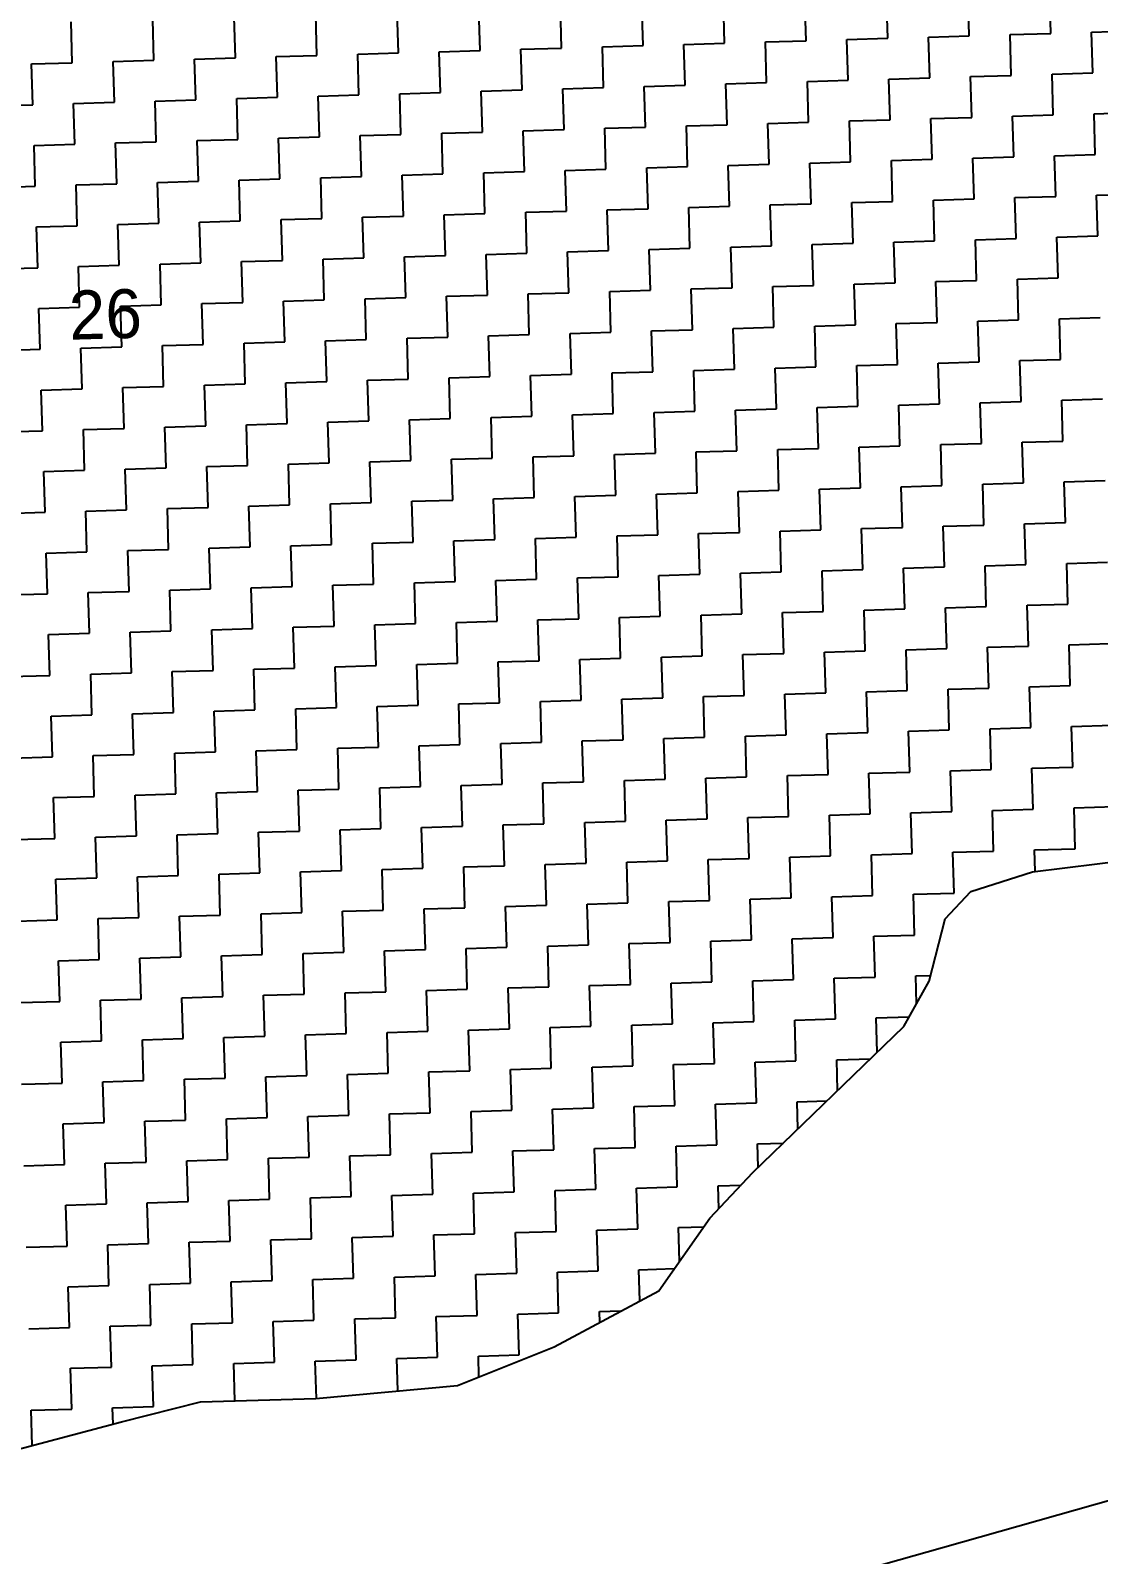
# Model space of a CAD drawing. Header units: metres. Extents: x 289662 to 290738, y 2016260 to 2018343.
# Drawn here: x 290227.4 to 290324.9, y 2016407 to 2016546.2 of the extents above; entities that cross this region are included whole.
import ezdxf
from ezdxf.enums import TextEntityAlignment as Align

# ---------------------------------------------------------------- set-up
doc = ezdxf.new("R2010")
doc.units = ezdxf.units.M
for name, color, linetype in [('POLY_HATCH', 12, 'Continuous'), ('TEXT_PARCEL', 7, 'Continuous'), ('V_BOUND_LINE', 7, 'Continuous')]:
    doc.layers.add(name, color=color, linetype=linetype)
doc.styles.add('TEXT_MAP', font='', dxfattribs={"height": 2.5})
doc.styles.get('TEXT_MAP').set_extended_font_data('Kruti Dev 050')

msp = doc.modelspace()

# ---------------------------------------------------------------- linework, layer by layer
at = {"layer": 'POLY_HATCH', "linetype": 'Continuous'}
for p, q in [((290290.81, 2016545), (290290.7, 2016548.72)), ((290298.25, 2016545.22), (290298.14, 2016548.94)), ((290305.7, 2016545.44), (290305.59, 2016549.17)), ((290313.14, 2016545.67), (290313.03, 2016549.39)), ((290320.59, 2016545.89), (290320.48, 2016549.61)), ((290246.14, 2016543.66), (290246.02, 2016547.38)), ((290253.58, 2016543.88), (290253.47, 2016547.6)), ((290261.03, 2016544.1), (290260.91, 2016547.83)), ((290268.47, 2016544.33), (290268.36, 2016548.05)), ((290275.92, 2016544.55), (290275.81, 2016548.27)), ((290283.36, 2016544.77), (290283.25, 2016548.5)), ((290231.24, 2016543.21), (290231.13, 2016546.94)), ((290238.69, 2016543.44), (290238.58, 2016547.16)), ((290316.87, 2016545.78), (290320.59, 2016545.89)), ((290316.98, 2016542.05), (290316.87, 2016545.78)), ((290324.31, 2016546), (290328.03, 2016546.11)), ((290324.42, 2016542.28), (290324.31, 2016546)), ((290272.19, 2016544.44), (290275.92, 2016544.55)), ((290272.31, 2016540.72), (290272.19, 2016544.44)), ((290279.64, 2016544.66), (290283.36, 2016544.77)), ((290279.75, 2016540.94), (290279.64, 2016544.66)), ((290287.09, 2016544.89), (290290.81, 2016545)), ((290287.2, 2016541.16), (290287.09, 2016544.89)), ((290294.53, 2016545.11), (290298.25, 2016545.22)), ((290294.64, 2016541.39), (290294.53, 2016545.11)), ((290301.98, 2016545.33), (290305.7, 2016545.44)), ((290302.09, 2016541.61), (290301.98, 2016545.33)), ((290309.42, 2016545.55), (290313.14, 2016545.67)), ((290309.53, 2016541.83), (290309.42, 2016545.55)), ((290227.52, 2016543.1), (290231.24, 2016543.21)), ((290227.63, 2016539.38), (290227.52, 2016543.1)), ((290234.97, 2016543.32), (290238.69, 2016543.44)), ((290235.08, 2016539.6), (290234.97, 2016543.32)), ((290242.41, 2016543.55), (290246.14, 2016543.66)), ((290242.52, 2016539.82), (290242.41, 2016543.55)), ((290249.86, 2016543.77), (290253.58, 2016543.88)), ((290249.97, 2016540.05), (290249.86, 2016543.77)), ((290257.3, 2016543.99), (290261.03, 2016544.1)), ((290257.42, 2016540.27), (290257.3, 2016543.99)), ((290264.75, 2016544.22), (290268.47, 2016544.33)), ((290264.86, 2016540.49), (290264.75, 2016544.22)), ((290298.36, 2016541.5), (290302.09, 2016541.61)), ((290305.81, 2016541.72), (290309.53, 2016541.83)), ((290305.92, 2016538), (290305.81, 2016541.72)), ((290313.26, 2016541.94), (290316.98, 2016542.05)), ((290313.37, 2016538.22), (290313.26, 2016541.94)), ((290320.7, 2016542.17), (290324.42, 2016542.28)), ((290320.81, 2016538.44), (290320.7, 2016542.17)), ((290253.69, 2016540.16), (290257.42, 2016540.27)), ((290261.14, 2016540.38), (290264.86, 2016540.49)), ((290261.25, 2016536.66), (290261.14, 2016540.38)), ((290268.58, 2016540.61), (290272.31, 2016540.72)), ((290268.69, 2016536.88), (290268.58, 2016540.61)), ((290276.03, 2016540.83), (290279.75, 2016540.94)), ((290276.14, 2016537.11), (290276.03, 2016540.83)), ((290283.47, 2016541.05), (290287.2, 2016541.16)), ((290283.59, 2016537.33), (290283.47, 2016541.05)), ((290290.92, 2016541.27), (290294.64, 2016541.39)), ((290291.03, 2016537.55), (290290.92, 2016541.27)), ((290298.48, 2016537.77), (290298.36, 2016541.5)), ((290223.91, 2016539.27), (290227.63, 2016539.38)), ((290231.36, 2016539.49), (290235.08, 2016539.6)), ((290231.47, 2016535.77), (290231.36, 2016539.49)), ((290238.8, 2016539.71), (290242.52, 2016539.82)), ((290238.91, 2016535.99), (290238.8, 2016539.71)), ((290246.25, 2016539.94), (290249.97, 2016540.05)), ((290246.36, 2016536.21), (290246.25, 2016539.94)), ((290253.8, 2016536.44), (290253.69, 2016540.16)), ((290287.31, 2016537.44), (290291.03, 2016537.55)), ((290287.42, 2016533.72), (290287.31, 2016537.44)), ((290294.75, 2016537.66), (290298.48, 2016537.77)), ((290294.87, 2016533.94), (290294.75, 2016537.66)), ((290302.2, 2016537.89), (290305.92, 2016538)), ((290302.31, 2016534.16), (290302.2, 2016537.89)), ((290309.64, 2016538.11), (290313.37, 2016538.22)), ((290309.76, 2016534.39), (290309.64, 2016538.11)), ((290317.09, 2016538.33), (290320.81, 2016538.44)), ((290317.2, 2016534.61), (290317.09, 2016538.33)), ((290324.54, 2016538.55), (290328.26, 2016538.67)), ((290324.65, 2016534.83), (290324.54, 2016538.55)), ((290242.64, 2016536.1), (290246.36, 2016536.21)), ((290242.75, 2016532.38), (290242.64, 2016536.1)), ((290250.08, 2016536.33), (290253.8, 2016536.44)), ((290250.19, 2016532.6), (290250.08, 2016536.33)), ((290257.53, 2016536.55), (290261.25, 2016536.66)), ((290257.64, 2016532.83), (290257.53, 2016536.55)), ((290264.97, 2016536.77), (290268.69, 2016536.88)), ((290265.08, 2016533.05), (290264.97, 2016536.77)), ((290272.42, 2016536.99), (290276.14, 2016537.11)), ((290272.53, 2016533.27), (290272.42, 2016536.99)), ((290279.86, 2016537.22), (290283.59, 2016537.33)), ((290279.97, 2016533.49), (290279.86, 2016537.22)), ((290227.75, 2016535.66), (290231.47, 2016535.77)), ((290227.86, 2016531.93), (290227.75, 2016535.66)), ((290235.19, 2016535.88), (290238.91, 2016535.99)), ((290235.3, 2016532.16), (290235.19, 2016535.88)), ((290320.92, 2016534.72), (290324.65, 2016534.83)), ((290321.04, 2016531), (290320.92, 2016534.72)), ((290268.81, 2016533.16), (290272.53, 2016533.27)), ((290276.25, 2016533.38), (290279.97, 2016533.49)), ((290276.36, 2016529.66), (290276.25, 2016533.38)), ((290283.7, 2016533.61), (290287.42, 2016533.72)), ((290283.81, 2016529.88), (290283.7, 2016533.61)), ((290291.14, 2016533.83), (290294.87, 2016533.94)), ((290291.25, 2016530.11), (290291.14, 2016533.83)), ((290298.59, 2016534.05), (290302.31, 2016534.16)), ((290298.7, 2016530.33), (290298.59, 2016534.05)), ((290306.03, 2016534.27), (290309.76, 2016534.39)), ((290306.14, 2016530.55), (290306.03, 2016534.27)), ((290313.48, 2016534.5), (290317.2, 2016534.61)), ((290313.59, 2016530.77), (290313.48, 2016534.5)), ((290224.13, 2016531.82), (290227.86, 2016531.93)), ((290231.58, 2016532.05), (290235.3, 2016532.16)), ((290231.69, 2016528.32), (290231.58, 2016532.05)), ((290239.02, 2016532.27), (290242.75, 2016532.38)), ((290239.14, 2016528.55), (290239.02, 2016532.27)), ((290246.47, 2016532.49), (290250.19, 2016532.6)), ((290246.58, 2016528.77), (290246.47, 2016532.49)), ((290253.92, 2016532.71), (290257.64, 2016532.83)), ((290254.03, 2016528.99), (290253.92, 2016532.71)), ((290261.36, 2016532.94), (290265.08, 2016533.05)), ((290261.47, 2016529.21), (290261.36, 2016532.94)), ((290268.92, 2016529.44), (290268.81, 2016533.16)), ((290302.42, 2016530.44), (290306.14, 2016530.55)), ((290309.87, 2016530.66), (290313.59, 2016530.77)), ((290309.98, 2016526.94), (290309.87, 2016530.66)), ((290317.31, 2016530.89), (290321.04, 2016531)), ((290317.42, 2016527.16), (290317.31, 2016530.89)), ((290324.76, 2016531.11), (290328.48, 2016531.22)), ((290324.87, 2016527.39), (290324.76, 2016531.11)), ((290257.75, 2016529.1), (290261.47, 2016529.21)), ((290257.86, 2016525.38), (290257.75, 2016529.1)), ((290265.2, 2016529.33), (290268.92, 2016529.44)), ((290265.31, 2016525.6), (290265.2, 2016529.33)), ((290272.64, 2016529.55), (290276.36, 2016529.66)), ((290272.75, 2016525.83), (290272.64, 2016529.55)), ((290280.09, 2016529.77), (290283.81, 2016529.88)), ((290280.2, 2016526.05), (290280.09, 2016529.77)), ((290287.53, 2016529.99), (290291.25, 2016530.11)), ((290287.64, 2016526.27), (290287.53, 2016529.99)), ((290294.98, 2016530.22), (290298.7, 2016530.33)), ((290295.09, 2016526.49), (290294.98, 2016530.22)), ((290302.53, 2016526.72), (290302.42, 2016530.44)), ((290227.97, 2016528.21), (290231.69, 2016528.32)), ((290228.08, 2016524.49), (290227.97, 2016528.21)), ((290235.41, 2016528.43), (290239.14, 2016528.55)), ((290235.53, 2016524.71), (290235.41, 2016528.43)), ((290242.86, 2016528.66), (290246.58, 2016528.77)), ((290242.97, 2016524.93), (290242.86, 2016528.66)), ((290250.3, 2016528.88), (290254.03, 2016528.99)), ((290250.42, 2016525.16), (290250.3, 2016528.88)), ((290291.37, 2016526.38), (290295.09, 2016526.49)), ((290291.48, 2016522.66), (290291.37, 2016526.38)), ((290298.81, 2016526.61), (290302.53, 2016526.72)), ((290298.92, 2016522.88), (290298.81, 2016526.61)), ((290306.26, 2016526.83), (290309.98, 2016526.94)), ((290306.37, 2016523.11), (290306.26, 2016526.83)), ((290313.7, 2016527.05), (290317.42, 2016527.16)), ((290313.81, 2016523.33), (290313.7, 2016527.05)), ((290321.15, 2016527.28), (290324.87, 2016527.39)), ((290321.26, 2016523.55), (290321.15, 2016527.28)), ((290239.25, 2016524.82), (290242.97, 2016524.93)), ((290246.69, 2016525.05), (290250.42, 2016525.16)), ((290246.8, 2016521.32), (290246.69, 2016525.05)), ((290254.14, 2016525.27), (290257.86, 2016525.38)), ((290254.25, 2016521.55), (290254.14, 2016525.27)), ((290261.58, 2016525.49), (290265.31, 2016525.6)), ((290261.7, 2016521.77), (290261.58, 2016525.49)), ((290269.03, 2016525.71), (290272.75, 2016525.83)), ((290269.14, 2016521.99), (290269.03, 2016525.71)), ((290276.47, 2016525.94), (290280.2, 2016526.05)), ((290276.59, 2016522.21), (290276.47, 2016525.94)), ((290283.92, 2016526.16), (290287.64, 2016526.27)), ((290284.03, 2016522.44), (290283.92, 2016526.16)), ((290224.36, 2016524.38), (290228.08, 2016524.49)), ((290231.8, 2016524.6), (290235.53, 2016524.71)), ((290231.91, 2016520.88), (290231.8, 2016524.6)), ((290239.36, 2016521.1), (290239.25, 2016524.82)), ((290317.54, 2016523.44), (290321.26, 2016523.55)), ((290272.86, 2016522.1), (290276.59, 2016522.21)), ((290280.31, 2016522.33), (290284.03, 2016522.44)), ((290280.42, 2016518.6), (290280.31, 2016522.33)), ((290287.75, 2016522.55), (290291.48, 2016522.66)), ((290287.87, 2016518.83), (290287.75, 2016522.55)), ((290295.2, 2016522.77), (290298.92, 2016522.88)), ((290295.31, 2016519.05), (290295.2, 2016522.77)), ((290302.64, 2016523), (290306.37, 2016523.11)), ((290302.76, 2016519.27), (290302.64, 2016523)), ((290310.09, 2016523.22), (290313.81, 2016523.33)), ((290310.2, 2016519.5), (290310.09, 2016523.22)), ((290317.65, 2016519.72), (290317.54, 2016523.44)), ((290228.19, 2016520.77), (290231.91, 2016520.88)), ((290228.3, 2016517.04), (290228.19, 2016520.77)), ((290235.64, 2016520.99), (290239.36, 2016521.1)), ((290235.75, 2016517.27), (290235.64, 2016520.99)), ((290243.08, 2016521.21), (290246.8, 2016521.32)), ((290243.19, 2016517.49), (290243.08, 2016521.21)), ((290250.53, 2016521.43), (290254.25, 2016521.55)), ((290250.64, 2016517.71), (290250.53, 2016521.43)), ((290257.97, 2016521.66), (290261.7, 2016521.77)), ((290258.08, 2016517.93), (290257.97, 2016521.66)), ((290265.42, 2016521.88), (290269.14, 2016521.99)), ((290265.53, 2016518.16), (290265.42, 2016521.88)), ((290272.97, 2016518.38), (290272.86, 2016522.1)), ((290306.48, 2016519.38), (290310.2, 2016519.5)), ((290306.59, 2016515.66), (290306.48, 2016519.38)), ((290313.92, 2016519.61), (290317.65, 2016519.72)), ((290314.04, 2016515.88), (290313.92, 2016519.61)), ((290321.37, 2016519.83), (290325.09, 2016519.94)), ((290321.48, 2016516.11), (290321.37, 2016519.83)), ((290254.36, 2016517.82), (290258.08, 2016517.93)), ((290261.81, 2016518.05), (290265.53, 2016518.16)), ((290261.92, 2016514.32), (290261.81, 2016518.05)), ((290269.25, 2016518.27), (290272.97, 2016518.38)), ((290269.36, 2016514.55), (290269.25, 2016518.27)), ((290276.7, 2016518.49), (290280.42, 2016518.6)), ((290276.81, 2016514.77), (290276.7, 2016518.49)), ((290284.14, 2016518.71), (290287.87, 2016518.83)), ((290284.25, 2016514.99), (290284.14, 2016518.71)), ((290291.59, 2016518.94), (290295.31, 2016519.05)), ((290291.7, 2016515.22), (290291.59, 2016518.94)), ((290299.03, 2016519.16), (290302.76, 2016519.27)), ((290299.15, 2016515.44), (290299.03, 2016519.16)), ((290224.58, 2016516.93), (290228.3, 2016517.04)), ((290232.03, 2016517.15), (290235.75, 2016517.27)), ((290232.14, 2016513.43), (290232.03, 2016517.15)), ((290239.47, 2016517.38), (290243.19, 2016517.49)), ((290239.58, 2016513.65), (290239.47, 2016517.38)), ((290246.92, 2016517.6), (290250.64, 2016517.71)), ((290247.03, 2016513.88), (290246.92, 2016517.6)), ((290254.47, 2016514.1), (290254.36, 2016517.82)), ((290287.98, 2016515.1), (290291.7, 2016515.22)), ((290295.42, 2016515.33), (290299.15, 2016515.44)), ((290295.53, 2016511.6), (290295.42, 2016515.33)), ((290302.87, 2016515.55), (290306.59, 2016515.66)), ((290302.98, 2016511.83), (290302.87, 2016515.55)), ((290310.31, 2016515.77), (290314.04, 2016515.88)), ((290310.42, 2016512.05), (290310.31, 2016515.77)), ((290317.76, 2016516), (290321.48, 2016516.11)), ((290317.87, 2016512.27), (290317.76, 2016516)), ((290243.3, 2016513.77), (290247.03, 2016513.88)), ((290243.42, 2016510.04), (290243.3, 2016513.77)), ((290250.75, 2016513.99), (290254.47, 2016514.1)), ((290250.86, 2016510.27), (290250.75, 2016513.99)), ((290258.2, 2016514.21), (290261.92, 2016514.32)), ((290258.31, 2016510.49), (290258.2, 2016514.21)), ((290265.64, 2016514.43), (290269.36, 2016514.55)), ((290265.75, 2016510.71), (290265.64, 2016514.43)), ((290273.09, 2016514.66), (290276.81, 2016514.77)), ((290273.2, 2016510.94), (290273.09, 2016514.66)), ((290280.53, 2016514.88), (290284.25, 2016514.99)), ((290280.64, 2016511.16), (290280.53, 2016514.88)), ((290288.09, 2016511.38), (290287.98, 2016515.1)), ((290228.41, 2016513.32), (290232.14, 2016513.43)), ((290228.53, 2016509.6), (290228.41, 2016513.32)), ((290235.86, 2016513.54), (290239.58, 2016513.65)), ((290235.97, 2016509.82), (290235.86, 2016513.54)), ((290321.59, 2016512.38), (290325.32, 2016512.5)), ((290321.7, 2016508.66), (290321.59, 2016512.38)), ((290276.92, 2016511.05), (290280.64, 2016511.16)), ((290277.03, 2016507.32), (290276.92, 2016511.05)), ((290284.37, 2016511.27), (290288.09, 2016511.38)), ((290284.48, 2016507.55), (290284.37, 2016511.27)), ((290291.81, 2016511.49), (290295.53, 2016511.6)), ((290291.92, 2016507.77), (290291.81, 2016511.49)), ((290299.26, 2016511.72), (290302.98, 2016511.83)), ((290299.37, 2016507.99), (290299.26, 2016511.72)), ((290306.7, 2016511.94), (290310.42, 2016512.05)), ((290306.81, 2016508.22), (290306.7, 2016511.94)), ((290314.15, 2016512.16), (290317.87, 2016512.27)), ((290314.26, 2016508.44), (290314.15, 2016512.16)), ((290224.8, 2016509.49), (290228.53, 2016509.6)), ((290232.25, 2016509.71), (290235.97, 2016509.82)), ((290232.36, 2016505.99), (290232.25, 2016509.71)), ((290239.69, 2016509.93), (290243.42, 2016510.04)), ((290239.81, 2016506.21), (290239.69, 2016509.93)), ((290247.14, 2016510.15), (290250.86, 2016510.27)), ((290247.25, 2016506.43), (290247.14, 2016510.15)), ((290254.58, 2016510.38), (290258.31, 2016510.49)), ((290254.7, 2016506.66), (290254.58, 2016510.38)), ((290262.03, 2016510.6), (290265.75, 2016510.71)), ((290262.14, 2016506.88), (290262.03, 2016510.6)), ((290269.48, 2016510.82), (290273.2, 2016510.94)), ((290269.59, 2016507.1), (290269.48, 2016510.82)), ((290303.09, 2016508.1), (290306.81, 2016508.22)), ((290310.54, 2016508.33), (290314.26, 2016508.44)), ((290310.65, 2016504.6), (290310.54, 2016508.33)), ((290317.98, 2016508.55), (290321.7, 2016508.66)), ((290318.09, 2016504.83), (290317.98, 2016508.55)), ((290258.42, 2016506.77), (290262.14, 2016506.88)), ((290265.86, 2016506.99), (290269.59, 2016507.1)), ((290265.98, 2016503.27), (290265.86, 2016506.99)), ((290273.31, 2016507.21), (290277.03, 2016507.32)), ((290273.42, 2016503.49), (290273.31, 2016507.21)), ((290280.75, 2016507.44), (290284.48, 2016507.55)), ((290280.87, 2016503.71), (290280.75, 2016507.44)), ((290288.2, 2016507.66), (290291.92, 2016507.77)), ((290288.31, 2016503.94), (290288.2, 2016507.66)), ((290295.65, 2016507.88), (290299.37, 2016507.99)), ((290295.76, 2016504.16), (290295.65, 2016507.88)), ((290303.2, 2016504.38), (290303.09, 2016508.1)), ((290228.64, 2016505.87), (290232.36, 2016505.99)), ((290228.75, 2016502.15), (290228.64, 2016505.87)), ((290236.08, 2016506.1), (290239.81, 2016506.21)), ((290236.19, 2016502.38), (290236.08, 2016506.1)), ((290243.53, 2016506.32), (290247.25, 2016506.43)), ((290243.64, 2016502.6), (290243.53, 2016506.32)), ((290250.97, 2016506.54), (290254.7, 2016506.66)), ((290251.08, 2016502.82), (290250.97, 2016506.54)), ((290258.53, 2016503.04), (290258.42, 2016506.77)), ((290292.03, 2016504.05), (290295.76, 2016504.16)), ((290292.15, 2016500.32), (290292.03, 2016504.05)), ((290299.48, 2016504.27), (290303.2, 2016504.38)), ((290299.59, 2016500.55), (290299.48, 2016504.27)), ((290306.92, 2016504.49), (290310.65, 2016504.6)), ((290307.04, 2016500.77), (290306.92, 2016504.49)), ((290314.37, 2016504.72), (290318.09, 2016504.83)), ((290314.48, 2016500.99), (290314.37, 2016504.72)), ((290321.82, 2016504.94), (290325.54, 2016505.05)), ((290321.93, 2016501.22), (290321.82, 2016504.94)), ((290247.36, 2016502.71), (290251.08, 2016502.82)), ((290247.47, 2016498.99), (290247.36, 2016502.71)), ((290254.81, 2016502.93), (290258.53, 2016503.04)), ((290254.92, 2016499.21), (290254.81, 2016502.93)), ((290262.25, 2016503.16), (290265.98, 2016503.27)), ((290262.36, 2016499.43), (290262.25, 2016503.16)), ((290269.7, 2016503.38), (290273.42, 2016503.49)), ((290269.81, 2016499.66), (290269.7, 2016503.38)), ((290277.14, 2016503.6), (290280.87, 2016503.71)), ((290277.25, 2016499.88), (290277.14, 2016503.6)), ((290284.59, 2016503.82), (290288.31, 2016503.94)), ((290284.7, 2016500.1), (290284.59, 2016503.82)), ((290225.03, 2016502.04), (290228.75, 2016502.15)), ((290232.47, 2016502.26), (290236.19, 2016502.38)), ((290232.58, 2016498.54), (290232.47, 2016502.26)), ((290239.92, 2016502.49), (290243.64, 2016502.6)), ((290240.03, 2016498.76), (290239.92, 2016502.49)), ((290273.53, 2016499.77), (290277.25, 2016499.88)), ((290280.98, 2016499.99), (290284.7, 2016500.1)), ((290281.09, 2016496.27), (290280.98, 2016499.99)), ((290288.42, 2016500.21), (290292.15, 2016500.32)), ((290288.53, 2016496.49), (290288.42, 2016500.21)), ((290295.87, 2016500.44), (290299.59, 2016500.55)), ((290295.98, 2016496.71), (290295.87, 2016500.44)), ((290303.31, 2016500.66), (290307.04, 2016500.77)), ((290303.43, 2016496.94), (290303.31, 2016500.66)), ((290310.76, 2016500.88), (290314.48, 2016500.99)), ((290310.87, 2016497.16), (290310.76, 2016500.88)), ((290318.2, 2016501.1), (290321.93, 2016501.22)), ((290318.32, 2016497.38), (290318.2, 2016501.1)), ((290228.86, 2016498.43), (290232.58, 2016498.54)), ((290236.31, 2016498.65), (290240.03, 2016498.76)), ((290236.42, 2016494.93), (290236.31, 2016498.65)), ((290243.75, 2016498.88), (290247.47, 2016498.99)), ((290243.86, 2016495.15), (290243.75, 2016498.88)), ((290251.2, 2016499.1), (290254.92, 2016499.21)), ((290251.31, 2016495.38), (290251.2, 2016499.1)), ((290258.64, 2016499.32), (290262.36, 2016499.43)), ((290258.75, 2016495.6), (290258.64, 2016499.32)), ((290266.09, 2016499.54), (290269.81, 2016499.66)), ((290266.2, 2016495.82), (290266.09, 2016499.54)), ((290273.64, 2016496.04), (290273.53, 2016499.77)), ((290228.97, 2016494.71), (290228.86, 2016498.43)), ((290307.15, 2016497.05), (290310.87, 2016497.16)), ((290314.59, 2016497.27), (290318.32, 2016497.38)), ((290314.7, 2016493.55), (290314.59, 2016497.27)), ((290322.04, 2016497.49), (290325.76, 2016497.61)), ((290322.15, 2016493.77), (290322.04, 2016497.49)), ((290262.48, 2016495.71), (290266.2, 2016495.82)), ((290262.59, 2016491.99), (290262.48, 2016495.71)), ((290269.92, 2016495.93), (290273.64, 2016496.04)), ((290270.03, 2016492.21), (290269.92, 2016495.93)), ((290277.37, 2016496.16), (290281.09, 2016496.27)), ((290277.48, 2016492.43), (290277.37, 2016496.16)), ((290284.81, 2016496.38), (290288.53, 2016496.49)), ((290284.92, 2016492.66), (290284.81, 2016496.38)), ((290292.26, 2016496.6), (290295.98, 2016496.71)), ((290292.37, 2016492.88), (290292.26, 2016496.6)), ((290299.7, 2016496.82), (290303.43, 2016496.94)), ((290299.81, 2016493.1), (290299.7, 2016496.82)), ((290307.26, 2016493.33), (290307.15, 2016497.05)), ((290225.25, 2016494.6), (290228.97, 2016494.71)), ((290232.69, 2016494.82), (290236.42, 2016494.93)), ((290232.81, 2016491.1), (290232.69, 2016494.82)), ((290240.14, 2016495.04), (290243.86, 2016495.15)), ((290240.25, 2016491.32), (290240.14, 2016495.04)), ((290247.58, 2016495.26), (290251.31, 2016495.38)), ((290247.7, 2016491.54), (290247.58, 2016495.26)), ((290255.03, 2016495.49), (290258.75, 2016495.6)), ((290255.14, 2016491.76), (290255.03, 2016495.49)), ((290288.65, 2016492.77), (290292.37, 2016492.88)), ((290296.09, 2016492.99), (290299.81, 2016493.1)), ((290296.2, 2016489.27), (290296.09, 2016492.99)), ((290303.54, 2016493.21), (290307.26, 2016493.33)), ((290303.65, 2016489.49), (290303.54, 2016493.21)), ((290310.98, 2016493.44), (290314.7, 2016493.55)), ((290311.09, 2016489.71), (290310.98, 2016493.44)), ((290318.43, 2016493.66), (290322.15, 2016493.77)), ((290318.54, 2016489.94), (290318.43, 2016493.66)), ((290243.97, 2016491.43), (290247.7, 2016491.54)), ((290251.42, 2016491.65), (290255.14, 2016491.76)), ((290251.53, 2016487.93), (290251.42, 2016491.65)), ((290258.86, 2016491.88), (290262.59, 2016491.99)), ((290258.98, 2016488.15), (290258.86, 2016491.88)), ((290266.31, 2016492.1), (290270.03, 2016492.21)), ((290266.42, 2016488.38), (290266.31, 2016492.1)), ((290273.76, 2016492.32), (290277.48, 2016492.43)), ((290273.87, 2016488.6), (290273.76, 2016492.32)), ((290281.2, 2016492.54), (290284.92, 2016492.66)), ((290281.31, 2016488.82), (290281.2, 2016492.54)), ((290288.76, 2016489.04), (290288.65, 2016492.77)), ((290229.08, 2016490.98), (290232.81, 2016491.1)), ((290229.19, 2016487.26), (290229.08, 2016490.98)), ((290236.53, 2016491.21), (290240.25, 2016491.32)), ((290236.64, 2016487.48), (290236.53, 2016491.21)), ((290244.09, 2016487.71), (290243.97, 2016491.43)), ((290322.26, 2016490.05), (290325.98, 2016490.16)), ((290277.59, 2016488.71), (290281.31, 2016488.82)), ((290277.7, 2016484.99), (290277.59, 2016488.71)), ((290285.03, 2016488.93), (290288.76, 2016489.04)), ((290285.15, 2016485.21), (290285.03, 2016488.93)), ((290292.48, 2016489.16), (290296.2, 2016489.27)), ((290292.59, 2016485.43), (290292.48, 2016489.16)), ((290299.93, 2016489.38), (290303.65, 2016489.49)), ((290300.04, 2016485.66), (290299.93, 2016489.38)), ((290307.37, 2016489.6), (290311.09, 2016489.71)), ((290307.48, 2016485.88), (290307.37, 2016489.6)), ((290314.82, 2016489.83), (290318.54, 2016489.94)), ((290314.93, 2016486.1), (290314.82, 2016489.83)), ((290322.37, 2016486.33), (290322.26, 2016490.05)), ((290232.92, 2016487.37), (290236.64, 2016487.48)), ((290233.03, 2016483.65), (290232.92, 2016487.37)), ((290240.36, 2016487.6), (290244.09, 2016487.71)), ((290240.47, 2016483.87), (290240.36, 2016487.6)), ((290247.81, 2016487.82), (290251.53, 2016487.93)), ((290247.92, 2016484.1), (290247.81, 2016487.82)), ((290255.25, 2016488.04), (290258.98, 2016488.15)), ((290255.36, 2016484.32), (290255.25, 2016488.04)), ((290262.7, 2016488.26), (290266.42, 2016488.38)), ((290262.81, 2016484.54), (290262.7, 2016488.26)), ((290270.14, 2016488.49), (290273.87, 2016488.6)), ((290270.26, 2016484.76), (290270.14, 2016488.49)), ((290225.47, 2016487.15), (290229.19, 2016487.26)), ((290311.21, 2016485.99), (290314.93, 2016486.1)), ((290311.32, 2016482.27), (290311.21, 2016485.99)), ((290318.65, 2016486.21), (290322.37, 2016486.33)), ((290318.76, 2016482.49), (290318.65, 2016486.21)), ((290259.09, 2016484.43), (290262.81, 2016484.54)), ((290266.53, 2016484.65), (290270.26, 2016484.76)), ((290266.64, 2016480.93), (290266.53, 2016484.65)), ((290273.98, 2016484.88), (290277.7, 2016484.99)), ((290274.09, 2016481.15), (290273.98, 2016484.88)), ((290281.42, 2016485.1), (290285.15, 2016485.21)), ((290281.54, 2016481.38), (290281.42, 2016485.1)), ((290288.87, 2016485.32), (290292.59, 2016485.43)), ((290288.98, 2016481.6), (290288.87, 2016485.32)), ((290296.31, 2016485.55), (290300.04, 2016485.66)), ((290296.43, 2016481.82), (290296.31, 2016485.55)), ((290303.76, 2016485.77), (290307.48, 2016485.88)), ((290303.87, 2016482.05), (290303.76, 2016485.77)), ((290229.31, 2016483.54), (290233.03, 2016483.65)), ((290229.42, 2016479.82), (290229.31, 2016483.54)), ((290236.75, 2016483.76), (290240.47, 2016483.87)), ((290236.86, 2016480.04), (290236.75, 2016483.76)), ((290244.2, 2016483.98), (290247.92, 2016484.1)), ((290244.31, 2016480.26), (290244.2, 2016483.98)), ((290251.64, 2016484.21), (290255.36, 2016484.32)), ((290251.75, 2016480.48), (290251.64, 2016484.21)), ((290259.2, 2016480.71), (290259.09, 2016484.43)), ((290292.7, 2016481.71), (290296.43, 2016481.82)), ((290300.15, 2016481.93), (290303.87, 2016482.05)), ((290300.26, 2016478.21), (290300.15, 2016481.93)), ((290307.59, 2016482.16), (290311.32, 2016482.27)), ((290307.71, 2016478.43), (290307.59, 2016482.16)), ((290315.04, 2016482.38), (290318.76, 2016482.49)), ((290315.15, 2016478.66), (290315.04, 2016482.38)), ((290322.48, 2016482.6), (290326.21, 2016482.71)), ((290322.6, 2016478.88), (290322.48, 2016482.6)), ((290248.03, 2016480.37), (290251.75, 2016480.48)), ((290248.14, 2016476.65), (290248.03, 2016480.37)), ((290255.48, 2016480.6), (290259.2, 2016480.71)), ((290255.59, 2016476.87), (290255.48, 2016480.6)), ((290262.92, 2016480.82), (290266.64, 2016480.93)), ((290263.03, 2016477.1), (290262.92, 2016480.82)), ((290270.37, 2016481.04), (290274.09, 2016481.15)), ((290270.48, 2016477.32), (290270.37, 2016481.04)), ((290277.81, 2016481.27), (290281.54, 2016481.38)), ((290277.92, 2016477.54), (290277.81, 2016481.27)), ((290285.26, 2016481.49), (290288.98, 2016481.6)), ((290285.37, 2016477.77), (290285.26, 2016481.49)), ((290292.81, 2016477.99), (290292.7, 2016481.71)), ((290225.69, 2016479.7), (290229.42, 2016479.82)), ((290233.14, 2016479.93), (290236.86, 2016480.04)), ((290233.25, 2016476.2), (290233.14, 2016479.93)), ((290240.59, 2016480.15), (290244.31, 2016480.26)), ((290240.7, 2016476.43), (290240.59, 2016480.15)), ((290281.65, 2016477.65), (290285.37, 2016477.77)), ((290281.76, 2016473.93), (290281.65, 2016477.65)), ((290289.09, 2016477.88), (290292.81, 2016477.99)), ((290289.2, 2016474.15), (290289.09, 2016477.88)), ((290296.54, 2016478.1), (290300.26, 2016478.21)), ((290296.65, 2016474.38), (290296.54, 2016478.1)), ((290303.98, 2016478.32), (290307.71, 2016478.43)), ((290304.09, 2016474.6), (290303.98, 2016478.32)), ((290311.43, 2016478.55), (290315.15, 2016478.66)), ((290311.54, 2016474.82), (290311.43, 2016478.55)), ((290318.87, 2016478.77), (290322.6, 2016478.88)), ((290318.98, 2016475.05), (290318.87, 2016478.77)), ((290229.53, 2016476.09), (290233.25, 2016476.2)), ((290236.97, 2016476.32), (290240.7, 2016476.43)), ((290237.09, 2016472.59), (290236.97, 2016476.32)), ((290244.42, 2016476.54), (290248.14, 2016476.65)), ((290244.53, 2016472.82), (290244.42, 2016476.54)), ((290251.86, 2016476.76), (290255.59, 2016476.87)), ((290251.98, 2016473.04), (290251.86, 2016476.76)), ((290259.31, 2016476.99), (290263.03, 2016477.1)), ((290259.42, 2016473.26), (290259.31, 2016476.99)), ((290266.76, 2016477.21), (290270.48, 2016477.32)), ((290266.87, 2016473.49), (290266.76, 2016477.21)), ((290274.2, 2016477.43), (290277.92, 2016477.54)), ((290274.31, 2016473.71), (290274.2, 2016477.43)), ((290229.64, 2016472.37), (290229.53, 2016476.09)), ((290307.82, 2016474.71), (290311.54, 2016474.82)), ((290315.26, 2016474.93), (290318.98, 2016475.05)), ((290315.37, 2016471.21), (290315.26, 2016474.93)), ((290322.71, 2016475.16), (290326.43, 2016475.27)), ((290322.82, 2016471.43), (290322.71, 2016475.16)), ((290263.14, 2016473.37), (290266.87, 2016473.49)), ((290270.59, 2016473.6), (290274.31, 2016473.71)), ((290270.7, 2016469.87), (290270.59, 2016473.6)), ((290278.04, 2016473.82), (290281.76, 2016473.93)), ((290278.15, 2016470.1), (290278.04, 2016473.82)), ((290285.48, 2016474.04), (290289.2, 2016474.15)), ((290285.59, 2016470.32), (290285.48, 2016474.04)), ((290292.93, 2016474.27), (290296.65, 2016474.38)), ((290293.04, 2016470.54), (290292.93, 2016474.27)), ((290300.37, 2016474.49), (290304.09, 2016474.6)), ((290300.48, 2016470.77), (290300.37, 2016474.49)), ((290307.93, 2016470.99), (290307.82, 2016474.71)), ((290225.92, 2016472.26), (290229.64, 2016472.37)), ((290233.36, 2016472.48), (290237.09, 2016472.59)), ((290233.47, 2016468.76), (290233.36, 2016472.48)), ((290240.81, 2016472.7), (290244.53, 2016472.82)), ((290240.92, 2016468.98), (290240.81, 2016472.7)), ((290248.25, 2016472.93), (290251.98, 2016473.04)), ((290248.37, 2016469.21), (290248.25, 2016472.93)), ((290255.7, 2016473.15), (290259.42, 2016473.26)), ((290255.81, 2016469.43), (290255.7, 2016473.15)), ((290263.26, 2016469.65), (290263.14, 2016473.37)), ((290296.76, 2016470.65), (290300.48, 2016470.77)), ((290296.87, 2016466.93), (290296.76, 2016470.65)), ((290304.21, 2016470.88), (290307.93, 2016470.99)), ((290304.32, 2016467.15), (290304.21, 2016470.88)), ((290311.65, 2016471.1), (290315.37, 2016471.21)), ((290311.76, 2016467.38), (290311.65, 2016471.1)), ((290319.1, 2016471.32), (290322.82, 2016471.43)), ((290319.16, 2016469.35), (290319.1, 2016471.32)), ((290252.09, 2016469.32), (290255.81, 2016469.43)), ((290252.2, 2016465.59), (290252.09, 2016469.32)), ((290259.53, 2016469.54), (290263.26, 2016469.65)), ((290259.64, 2016465.82), (290259.53, 2016469.54)), ((290266.98, 2016469.76), (290270.7, 2016469.87)), ((290267.09, 2016466.04), (290266.98, 2016469.76)), ((290274.42, 2016469.99), (290278.15, 2016470.1)), ((290274.54, 2016466.26), (290274.42, 2016469.99)), ((290281.87, 2016470.21), (290285.59, 2016470.32)), ((290281.98, 2016466.49), (290281.87, 2016470.21)), ((290289.31, 2016470.43), (290293.04, 2016470.54)), ((290289.43, 2016466.71), (290289.31, 2016470.43)), ((290229.75, 2016468.65), (290233.47, 2016468.76)), ((290229.86, 2016464.93), (290229.75, 2016468.65)), ((290237.2, 2016468.87), (290240.92, 2016468.98)), ((290237.31, 2016465.15), (290237.2, 2016468.87)), ((290244.64, 2016469.09), (290248.37, 2016469.21)), ((290244.75, 2016465.37), (290244.64, 2016469.09)), ((290278.26, 2016466.37), (290281.98, 2016466.49)), ((290285.7, 2016466.6), (290289.43, 2016466.71)), ((290285.82, 2016462.87), (290285.7, 2016466.6)), ((290293.15, 2016466.82), (290296.87, 2016466.93)), ((290293.26, 2016463.1), (290293.15, 2016466.82)), ((290300.59, 2016467.04), (290304.32, 2016467.15)), ((290300.71, 2016463.32), (290300.59, 2016467.04)), ((290308.04, 2016467.27), (290311.76, 2016467.38)), ((290308.15, 2016463.54), (290308.04, 2016467.27)), ((290233.59, 2016465.04), (290237.31, 2016465.15)), ((290241.03, 2016465.26), (290244.75, 2016465.37)), ((290241.14, 2016461.54), (290241.03, 2016465.26)), ((290248.48, 2016465.48), (290252.2, 2016465.59)), ((290248.59, 2016461.76), (290248.48, 2016465.48)), ((290255.92, 2016465.71), (290259.64, 2016465.82)), ((290256.03, 2016461.98), (290255.92, 2016465.71)), ((290263.37, 2016465.93), (290267.09, 2016466.04)), ((290263.48, 2016462.21), (290263.37, 2016465.93)), ((290270.81, 2016466.15), (290274.54, 2016466.26)), ((290270.92, 2016462.43), (290270.81, 2016466.15)), ((290278.37, 2016462.65), (290278.26, 2016466.37)), ((290226.14, 2016464.81), (290229.86, 2016464.93)), ((290233.7, 2016461.31), (290233.59, 2016465.04)), ((290267.2, 2016462.32), (290270.92, 2016462.43)), ((290267.31, 2016458.59), (290267.2, 2016462.32)), ((290274.65, 2016462.54), (290278.37, 2016462.65)), ((290274.76, 2016458.82), (290274.65, 2016462.54)), ((290282.09, 2016462.76), (290285.82, 2016462.87)), ((290282.2, 2016459.04), (290282.09, 2016462.76)), ((290289.54, 2016462.99), (290293.26, 2016463.1)), ((290289.65, 2016459.26), (290289.54, 2016462.99)), ((290296.98, 2016463.21), (290300.71, 2016463.32)), ((290297.09, 2016459.49), (290296.98, 2016463.21)), ((290304.43, 2016463.43), (290308.15, 2016463.54)), ((290304.54, 2016459.71), (290304.43, 2016463.43)), ((290229.97, 2016461.2), (290233.7, 2016461.31)), ((290230.09, 2016457.48), (290229.97, 2016461.2)), ((290237.42, 2016461.43), (290241.14, 2016461.54)), ((290237.53, 2016457.7), (290237.42, 2016461.43)), ((290244.87, 2016461.65), (290248.59, 2016461.76)), ((290244.98, 2016457.93), (290244.87, 2016461.65)), ((290252.31, 2016461.87), (290256.03, 2016461.98)), ((290252.42, 2016458.15), (290252.31, 2016461.87)), ((290259.76, 2016462.09), (290263.48, 2016462.21)), ((290259.87, 2016458.37), (290259.76, 2016462.09)), ((290293.37, 2016459.37), (290297.09, 2016459.49)), ((290300.82, 2016459.6), (290304.54, 2016459.71)), ((290300.93, 2016455.88), (290300.82, 2016459.6)), ((290308.26, 2016459.82), (290309.62, 2016459.86)), ((290308.34, 2016457.27), (290308.26, 2016459.82)), ((290248.7, 2016458.04), (290252.42, 2016458.15)), ((290256.15, 2016458.26), (290259.87, 2016458.37)), ((290256.26, 2016454.54), (290256.15, 2016458.26)), ((290263.59, 2016458.48), (290267.31, 2016458.59)), ((290263.7, 2016454.76), (290263.59, 2016458.48)), ((290271.04, 2016458.71), (290274.76, 2016458.82)), ((290271.15, 2016454.98), (290271.04, 2016458.71)), ((290278.48, 2016458.93), (290282.2, 2016459.04)), ((290278.59, 2016455.21), (290278.48, 2016458.93)), ((290285.93, 2016459.15), (290289.65, 2016459.26)), ((290286.04, 2016455.43), (290285.93, 2016459.15)), ((290293.48, 2016455.65), (290293.37, 2016459.37)), ((290226.36, 2016457.37), (290230.09, 2016457.48)), ((290233.81, 2016457.59), (290237.53, 2016457.7)), ((290233.92, 2016453.87), (290233.81, 2016457.59)), ((290241.25, 2016457.81), (290244.98, 2016457.93)), ((290241.37, 2016454.09), (290241.25, 2016457.81)), ((290248.81, 2016454.31), (290248.7, 2016458.04)), ((290282.32, 2016455.32), (290286.04, 2016455.43)), ((290282.43, 2016451.6), (290282.32, 2016455.32)), ((290289.76, 2016455.54), (290293.48, 2016455.65)), ((290289.87, 2016451.82), (290289.76, 2016455.54)), ((290297.21, 2016455.76), (290300.93, 2016455.88)), ((290297.32, 2016452.04), (290297.21, 2016455.76)), ((290304.65, 2016455.99), (290307.67, 2016456.08)), ((290304.75, 2016452.85), (290304.65, 2016455.99)), ((290237.64, 2016453.98), (290241.37, 2016454.09)), ((290237.75, 2016450.26), (290237.64, 2016453.98)), ((290245.09, 2016454.2), (290248.81, 2016454.31)), ((290245.2, 2016450.48), (290245.09, 2016454.2)), ((290252.53, 2016454.43), (290256.26, 2016454.54)), ((290252.65, 2016450.7), (290252.53, 2016454.43)), ((290259.98, 2016454.65), (290263.7, 2016454.76)), ((290260.09, 2016450.93), (290259.98, 2016454.65)), ((290267.42, 2016454.87), (290271.15, 2016454.98)), ((290267.54, 2016451.15), (290267.42, 2016454.87)), ((290274.87, 2016455.09), (290278.59, 2016455.21)), ((290274.98, 2016451.37), (290274.87, 2016455.09)), ((290230.2, 2016453.76), (290233.92, 2016453.87)), ((290230.31, 2016450.03), (290230.2, 2016453.76)), ((290263.81, 2016451.04), (290267.54, 2016451.15)), ((290271.26, 2016451.26), (290274.98, 2016451.37)), ((290271.37, 2016447.54), (290271.26, 2016451.26)), ((290278.7, 2016451.48), (290282.43, 2016451.6)), ((290278.82, 2016447.76), (290278.7, 2016451.48)), ((290286.15, 2016451.71), (290289.87, 2016451.82)), ((290286.26, 2016447.98), (290286.15, 2016451.71)), ((290293.59, 2016451.93), (290297.32, 2016452.04)), ((290293.71, 2016448.21), (290293.59, 2016451.93)), ((290301.04, 2016452.15), (290304.13, 2016452.24)), ((290301.12, 2016449.34), (290301.04, 2016452.15)), ((290226.59, 2016449.92), (290230.31, 2016450.03)), ((290234.03, 2016450.15), (290237.75, 2016450.26)), ((290234.14, 2016446.42), (290234.03, 2016450.15)), ((290241.48, 2016450.37), (290245.2, 2016450.48)), ((290241.59, 2016446.65), (290241.48, 2016450.37)), ((290248.92, 2016450.59), (290252.65, 2016450.7)), ((290249.03, 2016446.87), (290248.92, 2016450.59)), ((290256.37, 2016450.81), (290260.09, 2016450.93)), ((290256.48, 2016447.09), (290256.37, 2016450.81)), ((290263.92, 2016447.32), (290263.81, 2016451.04)), ((290297.43, 2016448.32), (290300.15, 2016448.4)), ((290252.76, 2016446.98), (290256.48, 2016447.09)), ((290252.87, 2016443.26), (290252.76, 2016446.98)), ((290260.2, 2016447.2), (290263.92, 2016447.32)), ((290260.31, 2016443.48), (290260.2, 2016447.2)), ((290267.65, 2016447.43), (290271.37, 2016447.54)), ((290267.76, 2016443.7), (290267.65, 2016447.43)), ((290275.09, 2016447.65), (290278.82, 2016447.76)), ((290275.2, 2016443.93), (290275.09, 2016447.65)), ((290282.54, 2016447.87), (290286.26, 2016447.98)), ((290282.65, 2016444.15), (290282.54, 2016447.87)), ((290289.98, 2016448.1), (290293.71, 2016448.21)), ((290290.1, 2016444.37), (290289.98, 2016448.1)), ((290297.5, 2016445.84), (290297.43, 2016448.32)), ((290230.42, 2016446.31), (290234.14, 2016446.42)), ((290230.53, 2016442.59), (290230.42, 2016446.31)), ((290237.87, 2016446.53), (290241.59, 2016446.65)), ((290237.98, 2016442.81), (290237.87, 2016446.53)), ((290245.31, 2016446.76), (290249.03, 2016446.87)), ((290245.42, 2016443.03), (290245.31, 2016446.76)), ((290286.37, 2016444.26), (290290.1, 2016444.37)), ((290286.48, 2016440.54), (290286.37, 2016444.26)), ((290293.82, 2016444.48), (290296.18, 2016444.55)), ((290293.88, 2016442.33), (290293.82, 2016444.48)), ((290234.25, 2016442.7), (290237.98, 2016442.81)), ((290241.7, 2016442.92), (290245.42, 2016443.03)), ((290241.81, 2016439.2), (290241.7, 2016442.92)), ((290249.15, 2016443.15), (290252.87, 2016443.26)), ((290249.26, 2016439.42), (290249.15, 2016443.15)), ((290256.59, 2016443.37), (290260.31, 2016443.48)), ((290256.7, 2016439.65), (290256.59, 2016443.37)), ((290264.04, 2016443.59), (290267.76, 2016443.7)), ((290264.15, 2016439.87), (290264.04, 2016443.59)), ((290271.48, 2016443.82), (290275.2, 2016443.93)), ((290271.59, 2016440.09), (290271.48, 2016443.82)), ((290278.93, 2016444.04), (290282.65, 2016444.15)), ((290279.04, 2016440.32), (290278.93, 2016444.04)), ((290226.81, 2016442.48), (290230.53, 2016442.59)), ((290234.37, 2016438.98), (290234.25, 2016442.7)), ((290267.87, 2016439.98), (290271.59, 2016440.09)), ((290275.32, 2016440.2), (290279.04, 2016440.32)), ((290275.43, 2016436.48), (290275.32, 2016440.2)), ((290282.76, 2016440.43), (290286.48, 2016440.54)), ((290282.87, 2016436.7), (290282.76, 2016440.43)), ((290290.21, 2016440.65), (290292.32, 2016440.71)), ((290290.27, 2016438.54), (290290.21, 2016440.65)), ((290230.64, 2016438.87), (290234.37, 2016438.98)), ((290230.76, 2016435.14), (290230.64, 2016438.87)), ((290238.09, 2016439.09), (290241.81, 2016439.2)), ((290238.2, 2016435.37), (290238.09, 2016439.09)), ((290245.53, 2016439.31), (290249.26, 2016439.42)), ((290245.65, 2016435.59), (290245.53, 2016439.31)), ((290252.98, 2016439.54), (290256.7, 2016439.65)), ((290253.09, 2016435.81), (290252.98, 2016439.54)), ((290260.43, 2016439.76), (290264.15, 2016439.87)), ((290260.54, 2016436.04), (290260.43, 2016439.76)), ((290267.98, 2016436.26), (290267.87, 2016439.98)), ((290249.37, 2016435.7), (290253.09, 2016435.81)), ((290256.81, 2016435.92), (290260.54, 2016436.04)), ((290256.93, 2016432.2), (290256.81, 2016435.92)), ((290264.26, 2016436.15), (290267.98, 2016436.26)), ((290264.37, 2016432.42), (290264.26, 2016436.15)), ((290271.7, 2016436.37), (290275.43, 2016436.48)), ((290271.82, 2016432.65), (290271.7, 2016436.37)), ((290279.15, 2016436.59), (290282.87, 2016436.7)), ((290279.26, 2016432.87), (290279.15, 2016436.59)), ((290286.6, 2016436.82), (290288.9, 2016436.88)), ((290286.69, 2016433.75), (290286.6, 2016436.82)), ((290227.03, 2016435.03), (290230.76, 2016435.14)), ((290234.48, 2016435.26), (290238.2, 2016435.37)), ((290234.59, 2016431.53), (290234.48, 2016435.26)), ((290241.92, 2016435.48), (290245.65, 2016435.59)), ((290242.03, 2016431.76), (290241.92, 2016435.48)), ((290249.48, 2016431.98), (290249.37, 2016435.7)), ((290282.98, 2016432.98), (290286.21, 2016433.08)), ((290238.31, 2016431.64), (290242.03, 2016431.76)), ((290238.42, 2016427.92), (290238.31, 2016431.64)), ((290245.76, 2016431.87), (290249.48, 2016431.98)), ((290245.87, 2016428.14), (290245.76, 2016431.87)), ((290253.2, 2016432.09), (290256.93, 2016432.2)), ((290253.31, 2016428.37), (290253.2, 2016432.09)), ((290260.65, 2016432.31), (290264.37, 2016432.42)), ((290260.76, 2016428.59), (290260.65, 2016432.31)), ((290268.09, 2016432.54), (290271.82, 2016432.65)), ((290268.2, 2016428.81), (290268.09, 2016432.54)), ((290275.54, 2016432.76), (290279.26, 2016432.87)), ((290275.65, 2016429.04), (290275.54, 2016432.76)), ((290283.07, 2016430.13), (290282.98, 2016432.98)), ((290230.87, 2016431.42), (290234.59, 2016431.53)), ((290230.98, 2016427.7), (290230.87, 2016431.42)), ((290271.93, 2016428.92), (290275.65, 2016429.04)), ((290272.04, 2016425.2), (290271.93, 2016428.92)), ((290279.37, 2016429.15), (290281.34, 2016429.21)), ((290279.4, 2016428.16), (290279.37, 2016429.15)), ((290227.26, 2016427.59), (290230.98, 2016427.7)), ((290234.7, 2016427.81), (290238.42, 2016427.92)), ((290234.81, 2016424.09), (290234.7, 2016427.81)), ((290242.15, 2016428.03), (290245.87, 2016428.14)), ((290242.26, 2016424.31), (290242.15, 2016428.03)), ((290249.59, 2016428.26), (290253.31, 2016428.37)), ((290249.7, 2016424.53), (290249.59, 2016428.26)), ((290257.04, 2016428.48), (290260.76, 2016428.59)), ((290257.15, 2016424.76), (290257.04, 2016428.48)), ((290264.48, 2016428.7), (290268.2, 2016428.81)), ((290264.59, 2016424.98), (290264.48, 2016428.7)), ((290253.43, 2016424.64), (290257.15, 2016424.76)), ((290260.87, 2016424.87), (290264.59, 2016424.98)), ((290260.96, 2016421.91), (290260.87, 2016424.87)), ((290268.32, 2016425.09), (290272.04, 2016425.2)), ((290268.37, 2016423.19), (290268.32, 2016425.09)), ((290231.09, 2016423.98), (290234.81, 2016424.09)), ((290231.2, 2016420.25), (290231.09, 2016423.98)), ((290238.53, 2016424.2), (290242.26, 2016424.31)), ((290238.65, 2016420.48), (290238.53, 2016424.2)), ((290245.98, 2016424.42), (290249.7, 2016424.53)), ((290246.08, 2016421), (290245.98, 2016424.42)), ((290253.53, 2016421.22), (290253.43, 2016424.64)), ((290227.48, 2016420.14), (290231.2, 2016420.25)), ((290227.57, 2016416.93), (290227.48, 2016420.14)), ((290234.92, 2016420.36), (290238.65, 2016420.48)), ((290234.97, 2016418.87), (290234.92, 2016420.36))]:
    msp.add_line(p, q, dxfattribs=at)
at = {"layer": 'POLY_HATCH'}
for p, q in [((290313.29, 2016467.53), (290318.91, 2016469.32)), ((290318.91, 2016469.32), (290327.79, 2016470.4)), ((290310.94, 2016465.03), (290313.29, 2016467.53)), ((290309.49, 2016459.32), (290310.94, 2016465.03)), ((290307.18, 2016455.2), (290309.49, 2016459.32)), ((290293.38, 2016441.85), (290307.18, 2016455.2)), ((290289.46, 2016437.68), (290293.38, 2016441.85)), ((290284.79, 2016431.06), (290289.46, 2016437.68)), ((290275.23, 2016425.92), (290284.79, 2016431.06)), ((290266.42, 2016422.41), (290275.23, 2016425.92)), ((290253.49, 2016421.22), (290266.42, 2016422.41)), ((290235.73, 2016419.07), (290242.96, 2016420.9)), ((290242.96, 2016420.9), (290253.49, 2016421.22)), ((290225.28, 2016416.32), (290235.73, 2016419.07))]:
    msp.add_line(p, q, dxfattribs=at)
at = {"layer": 'V_BOUND_LINE'}
for p, q in [((290340.61, 2016416.06), (290310.71, 2016407.57)), ((290310.71, 2016407.57), (290235.22, 2016386.38))]:
    msp.add_line(p, q, dxfattribs=at)

# ---------------------------------------------------------------- texts
at = {"layer": 'TEXT_PARCEL', "style": 'TEXT_MAP'}
msp.add_text('26', height=4.469, rotation=1.7152, dxfattribs=at).set_placement((290234.26, 2016520.24), align=Align.MIDDLE)

doc.saveas('drawing.dxf')
